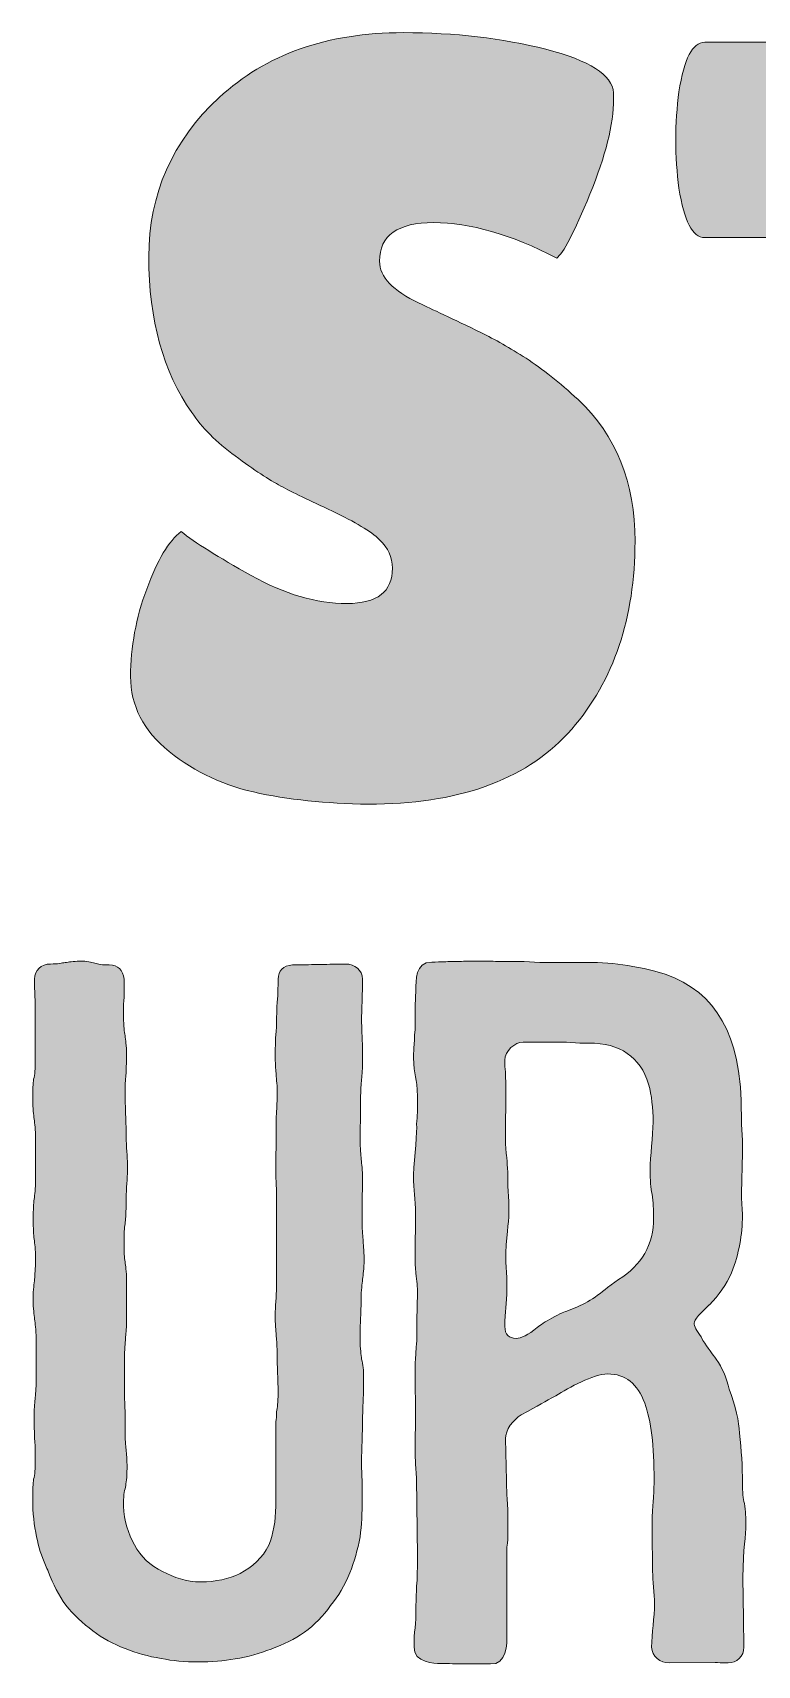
# Model space of a CAD drawing. Header units: inches. Extents: x 149 to 931, y -775 to -304.
# Drawn here: x 407.4 to 540, y -775.1 to -476.3 of the extents above; entities that cross this region are included whole.
import ezdxf

# ---------------------------------------------------------------- set-up
doc = ezdxf.new("R2010")
doc.units = ezdxf.units.IN
doc.header["$MEASUREMENT"] = 0
doc.layers.add('Layer 1', color=7, linetype='Continuous')

# ---------------------------------------------------------------- blocks, each defined once
blk = doc.blocks.new('block 3')
at = {"layer": 'Layer 1', "true_color": 0xce0100}
h = blk.add_hatch(color=12, dxfattribs=at)
h.dxf.hatch_style = 2
edge = h.paths.add_edge_path()
edge.add_spline(control_points=[(434.52, -567.6), (437, -569.57), (441.29, -572.25), (447.38, -575.66), (453.47, -579.06), (459.3, -580.77), (464.86, -580.77), (470.43, -580.77), (473.21, -578.6), (473.21, -574.28), (473.21, -572.32), (472.43, -570.59), (470.86, -569.08), (469.28, -567.57), (466.4, -565.84), (462.21, -563.87), (458.02, -561.91), (454.88, -560.37), (452.78, -559.26), (450.69, -558.14), (447.9, -556.31), (444.44, -553.76), (440.96, -551.2), (438.31, -548.55), (436.48, -545.8), (431.24, -538.34), (428.62, -528.84), (428.62, -517.32), (428.62, -505.8), (432.91, -496.07), (441.49, -488.15), (450.06, -480.23), (461.3, -476.26), (475.18, -476.26), (484.61, -476.26), (493.31, -477.28), (501.3, -479.31), (509.29, -481.34), (513.41, -483.99), (513.68, -487.26), (513.68, -487.66), (513.68, -488.05), (513.68, -488.44), (513.68, -493.03), (512.23, -498.82), (509.36, -505.83), (506.47, -512.83), (504.45, -516.73), (503.27, -517.52), (494.88, -513.19), (487.39, -511.03), (480.78, -511.03), (474.16, -511.03), (470.86, -513.39), (470.86, -518.1), (470.86, -520.99), (473.28, -523.54), (478.12, -525.77), (479.17, -526.29), (480.68, -527.01), (482.64, -527.93), (484.61, -528.84), (486.86, -529.92), (489.42, -531.17), (491.97, -532.41), (494.72, -533.98), (497.67, -535.88), (500.61, -537.78), (503.79, -540.3), (507.2, -543.44), (514.14, -549.99), (517.61, -558.64), (517.61, -569.37), (517.61, -583.39), (513.74, -594.84), (506.02, -603.75), (498.29, -612.65), (486.37, -617.23), (470.27, -617.5), (462.41, -617.5), (455.3, -616.84), (448.95, -615.53), (442.6, -614.22), (437.07, -611.67), (432.36, -607.87), (427.64, -604.07), (425.28, -599.49), (425.28, -594.12), (425.28, -588.75), (426.27, -583.42), (428.23, -578.11), (430.19, -572.81), (432.29, -569.31), (434.52, -567.6)], knot_values=[0, 0, 0, 0, 1, 1, 1, 2, 2, 2, 3, 3, 3, 4, 4, 4, 5, 5, 5, 6, 6, 6, 7, 7, 7, 8, 8, 8, 9, 9, 9, 10, 10, 10, 11, 11, 11, 12, 12, 12, 13, 13, 13, 14, 14, 14, 15, 15, 15, 16, 16, 16, 17, 17, 17, 18, 18, 18, 19, 19, 19, 20, 20, 20, 21, 21, 21, 22, 22, 22, 23, 23, 23, 24, 24, 24, 25, 25, 25, 26, 26, 26, 27, 27, 27, 28, 28, 28, 29, 29, 29, 30, 30, 30, 31, 31, 31, 31], degree=3, periodic=1)
h = blk.add_hatch(color=12, dxfattribs=at)
h.dxf.hatch_style = 2
edge = h.paths.add_edge_path()
edge.add_spline(control_points=[(592.84, -612.39), (592.84, -615.01), (586.36, -616.32), (573.39, -616.32), (560.43, -616.32), (553.95, -615.01), (553.95, -612.39), (553.95, -612.39), (553.95, -513.78), (553.95, -513.78), (553.95, -513.78), (530.37, -513.78), (530.37, -513.78), (528.14, -513.78), (526.57, -510.77), (525.66, -504.75), (525.27, -501.87), (525.07, -498.92), (525.07, -495.91), (525.07, -492.89), (525.27, -489.95), (525.66, -487.07), (526.57, -481.05), (528.14, -478.03), (530.37, -478.03), (530.37, -478.03), (615.82, -478.03), (615.82, -478.03), (618.05, -478.03), (619.62, -481.05), (620.53, -487.07), (620.93, -489.95), (621.12, -492.89), (621.12, -495.91), (621.12, -498.92), (620.93, -501.87), (620.53, -504.75), (619.62, -510.77), (618.05, -513.78), (615.82, -513.78), (615.82, -513.78), (592.84, -513.78), (592.84, -513.78), (592.84, -513.78), (592.84, -612.39), (592.84, -612.39)], knot_values=[0, 0, 0, 0, 1, 1, 1, 2, 2, 2, 3, 3, 3, 4, 4, 4, 5, 5, 5, 6, 6, 6, 7, 7, 7, 8, 8, 8, 9, 9, 9, 10, 10, 10, 11, 11, 11, 12, 12, 12, 13, 13, 13, 14, 14, 14, 15, 15, 15, 15], degree=3, periodic=1)
at = {"layer": 'Layer 1', "lineweight": 0}
for points, knots in [([(434.52, -567.6), (437, -569.57), (441.29, -572.25), (447.38, -575.66), (453.47, -579.06), (459.3, -580.77), (464.86, -580.77), (470.43, -580.77), (473.21, -578.6), (473.21, -574.28), (473.21, -572.32), (472.43, -570.59), (470.86, -569.08), (469.28, -567.57), (466.4, -565.84), (462.21, -563.87), (458.02, -561.91), (454.88, -560.37), (452.78, -559.26), (450.69, -558.14), (447.9, -556.31), (444.44, -553.76), (440.96, -551.2), (438.31, -548.55), (436.48, -545.8), (431.24, -538.34), (428.62, -528.84), (428.62, -517.32), (428.62, -505.8), (432.91, -496.07), (441.49, -488.15), (450.06, -480.23), (461.3, -476.26), (475.18, -476.26), (484.61, -476.26), (493.31, -477.28), (501.3, -479.31), (509.29, -481.34), (513.41, -483.99), (513.68, -487.26), (513.68, -487.66), (513.68, -488.05), (513.68, -488.44), (513.68, -493.03), (512.23, -498.82), (509.36, -505.83), (506.47, -512.83), (504.45, -516.73), (503.27, -517.52), (494.88, -513.19), (487.39, -511.03), (480.78, -511.03), (474.16, -511.03), (470.86, -513.39), (470.86, -518.1), (470.86, -520.99), (473.28, -523.54), (478.12, -525.77), (479.17, -526.29), (480.68, -527.01), (482.64, -527.93), (484.61, -528.84), (486.86, -529.92), (489.42, -531.17), (491.97, -532.41), (494.72, -533.98), (497.67, -535.88), (500.61, -537.78), (503.79, -540.3), (507.2, -543.44), (514.14, -549.99), (517.61, -558.64), (517.61, -569.37), (517.61, -583.39), (513.74, -594.84), (506.02, -603.75), (498.29, -612.65), (486.37, -617.23), (470.27, -617.5), (462.41, -617.5), (455.3, -616.84), (448.95, -615.53), (442.6, -614.22), (437.07, -611.67), (432.36, -607.87), (427.64, -604.07), (425.28, -599.49), (425.28, -594.12), (425.28, -588.75), (426.27, -583.42), (428.23, -578.11), (430.19, -572.81), (432.29, -569.31), (434.52, -567.6)], [0, 0, 0, 0, 1, 1, 1, 2, 2, 2, 3, 3, 3, 4, 4, 4, 5, 5, 5, 6, 6, 6, 7, 7, 7, 8, 8, 8, 9, 9, 9, 10, 10, 10, 11, 11, 11, 12, 12, 12, 13, 13, 13, 14, 14, 14, 15, 15, 15, 16, 16, 16, 17, 17, 17, 18, 18, 18, 19, 19, 19, 20, 20, 20, 21, 21, 21, 22, 22, 22, 23, 23, 23, 24, 24, 24, 25, 25, 25, 26, 26, 26, 27, 27, 27, 28, 28, 28, 29, 29, 29, 30, 30, 30, 31, 31, 31, 31]), ([(592.84, -612.39), (592.84, -615.01), (586.36, -616.32), (573.39, -616.32), (560.43, -616.32), (553.95, -615.01), (553.95, -612.39), (553.95, -612.39), (553.95, -513.78), (553.95, -513.78), (553.95, -513.78), (530.37, -513.78), (530.37, -513.78), (528.14, -513.78), (526.57, -510.77), (525.66, -504.75), (525.27, -501.87), (525.07, -498.92), (525.07, -495.91), (525.07, -492.89), (525.27, -489.95), (525.66, -487.07), (526.57, -481.05), (528.14, -478.03), (530.37, -478.03), (530.37, -478.03), (615.82, -478.03), (615.82, -478.03), (618.05, -478.03), (619.62, -481.05), (620.53, -487.07), (620.93, -489.95), (621.12, -492.89), (621.12, -495.91), (621.12, -498.92), (620.93, -501.87), (620.53, -504.75), (619.62, -510.77), (618.05, -513.78), (615.82, -513.78), (615.82, -513.78), (592.84, -513.78), (592.84, -513.78), (592.84, -513.78), (592.84, -612.39), (592.84, -612.39)], [0, 0, 0, 0, 1, 1, 1, 2, 2, 2, 3, 3, 3, 4, 4, 4, 5, 5, 5, 6, 6, 6, 7, 7, 7, 8, 8, 8, 9, 9, 9, 10, 10, 10, 11, 11, 11, 12, 12, 12, 13, 13, 13, 14, 14, 14, 15, 15, 15, 15])]:
    blk.add_open_spline(points, degree=3, knots=knots, dxfattribs=at)
blk = doc.blocks.new('block 5')
at = {"layer": 'Layer 1', "true_color": 0xffffff}
h = blk.add_hatch(color=7, dxfattribs=at)
h.dxf.hatch_style = 2
edge = h.paths.add_edge_path()
edge.add_spline(control_points=[(467.75, -704.44), (467.66, -705.44), (467.48, -706.34), (467.48, -708.15), (467.48, -709.96), (467.39, -710.95), (467.39, -711.77), (467.3, -712.76), (467.3, -713.67), (467.3, -715.47), (467.3, -717.28), (467.48, -718.28), (467.57, -719.09), (467.84, -720.09), (467.94, -720.99), (467.94, -722.8), (467.94, -724.6), (467.94, -725.6), (467.84, -726.41), (467.84, -727.41), (467.75, -728.31), (467.75, -730.12), (467.75, -731.93), (467.66, -732.92), (467.66, -733.74), (467.66, -734.55), (467.57, -735.55), (467.57, -737.44), (467.57, -739.25), (467.57, -740.25), (467.66, -741.06), (467.66, -741.06), (467.66, -744.77), (467.66, -744.77), (467.66, -747.21), (467.57, -749.47), (467.3, -751.64), (466.85, -753.99), (466.22, -756.16), (465.4, -758.24), (464.5, -760.5), (463.32, -762.49), (461.88, -764.2), (460.52, -766.1), (458.98, -767.73), (457.09, -769.09), (455.28, -770.36), (453.29, -771.35), (451.03, -772.16), (448.95, -772.98), (446.78, -773.61), (444.43, -773.97), (442.35, -774.33), (440.09, -774.51), (437.65, -774.51), (435.21, -774.51), (432.95, -774.33), (430.87, -773.88), (428.51, -773.52), (426.35, -772.89), (424.27, -772.07), (422.1, -771.26), (420.11, -770.17), (418.39, -768.82), (416.49, -767.46), (414.86, -765.92), (413.42, -764.12), (412.15, -762.31), (411.06, -760.32), (410.25, -758.06), (410.07, -757.6), (409.89, -757.24), (409.71, -756.79), (408.99, -755.17), (408.44, -753.45), (408.08, -751.64), (407.63, -749.47), (407.36, -747.21), (407.36, -744.77), (407.36, -742.87), (407.45, -741.88), (407.54, -741.06), (407.81, -740.25), (407.81, -739.25), (407.81, -737.35), (407.81, -735.55), (407.81, -734.55), (407.72, -733.74), (407.72, -732.92), (407.63, -731.93), (407.63, -730.03), (407.63, -728.22), (407.72, -727.23), (407.81, -726.41), (407.9, -725.6), (407.99, -724.6), (407.99, -722.71), (407.99, -722.71), (407.99, -719.09), (407.99, -719.09), (407.99, -719.09), (407.99, -715.38), (407.99, -715.38), (407.99, -713.57), (407.81, -712.58), (407.72, -711.77), (407.63, -710.95), (407.45, -709.96), (407.45, -708.06), (407.45, -706.25), (407.63, -705.26), (407.72, -704.44), (407.72, -703.63), (407.9, -702.64), (407.9, -700.74), (407.9, -698.93), (407.72, -697.93), (407.63, -697.12), (407.54, -696.31), (407.45, -695.31), (407.45, -693.41), (407.45, -691.6), (407.54, -690.61), (407.63, -689.8), (407.72, -688.98), (407.9, -687.99), (407.9, -686.18), (407.9, -686.18), (407.9, -682.47), (407.9, -682.47), (407.9, -682.47), (407.9, -678.86), (407.9, -678.86), (407.9, -676.96), (407.72, -675.96), (407.63, -675.15), (407.54, -674.33), (407.36, -673.34), (407.36, -671.53), (407.36, -669.73), (407.45, -668.64), (407.54, -667.83), (407.81, -667.01), (407.81, -666.02), (407.81, -664.21), (407.81, -664.21), (407.81, -660.5), (407.81, -660.5), (407.81, -660.5), (407.81, -656.88), (407.81, -656.88), (407.81, -656.88), (407.81, -653.18), (407.81, -653.18), (407.72, -652.37), (407.72, -651.37), (407.72, -649.56), (407.72, -647.84), (408.9, -646.76), (410.61, -646.76), (411.97, -646.76), (412.69, -646.58), (413.33, -646.49), (413.96, -646.4), (414.77, -646.31), (415.95, -646.22), (417.39, -646.22), (418.03, -646.49), (418.75, -646.58), (419.38, -646.85), (420.02, -646.94), (421.37, -646.94), (423, -646.94), (423.9, -647.84), (424.08, -649.56), (424.08, -649.56), (424.08, -653), (424.08, -653), (423.99, -653.81), (423.99, -654.71), (423.99, -656.43), (423.99, -658.24), (424.17, -659.14), (424.27, -659.87), (424.36, -660.68), (424.54, -661.59), (424.54, -663.4), (424.54, -665.11), (424.45, -666.02), (424.45, -666.83), (424.36, -667.56), (424.27, -668.46), (424.27, -670.27), (424.27, -671.99), (424.36, -672.89), (424.36, -673.7), (424.36, -674.52), (424.45, -675.42), (424.45, -677.14), (424.45, -678.86), (424.54, -679.76), (424.54, -680.57), (424.63, -681.39), (424.72, -682.29), (424.72, -684.01), (424.72, -685.73), (424.63, -686.63), (424.54, -687.45), (424.54, -688.26), (424.45, -689.16), (424.45, -690.88), (424.45, -692.69), (424.36, -693.59), (424.27, -694.32), (424.17, -695.13), (424.08, -696.04), (424.08, -697.75), (424.08, -699.56), (424.17, -700.47), (424.27, -701.28), (424.36, -702), (424.54, -702.91), (424.54, -704.71), (424.54, -704.71), (424.54, -708.15), (424.54, -708.15), (424.54, -708.15), (424.54, -711.59), (424.54, -711.59), (424.54, -713.3), (424.45, -714.21), (424.36, -715.02), (424.36, -715.83), (424.17, -716.74), (424.17, -718.46), (424.17, -718.46), (424.17, -721.89), (424.17, -721.89), (424.17, -721.89), (424.17, -725.33), (424.17, -725.33), (424.17, -727.05), (424.27, -727.95), (424.27, -728.76), (424.27, -728.76), (424.27, -732.2), (424.27, -732.2), (424.27, -733.92), (424.36, -734.82), (424.45, -735.64), (424.54, -736.45), (424.63, -737.35), (424.63, -739.07), (424.63, -740.88), (424.45, -741.78), (424.36, -742.51), (424.08, -743.32), (423.99, -744.22), (423.99, -746.03), (423.99, -748.65), (424.9, -751.01), (425.98, -753.08), (427.16, -755.25), (428.88, -756.88), (431.14, -757.97), (433.22, -759.05), (435.39, -759.87), (438.19, -759.87), (440.81, -759.87), (443.25, -759.32), (445.33, -758.33), (447.59, -757.15), (449.4, -755.44), (450.58, -753.17), (451.39, -751.1), (451.84, -748.74), (451.84, -746.03), (451.84, -746.03), (451.84, -742.51), (451.84, -742.51), (451.84, -742.51), (451.84, -739.07), (451.84, -739.07), (451.84, -739.07), (451.84, -735.64), (451.84, -735.64), (451.84, -735.64), (451.84, -732.2), (451.84, -732.2), (451.84, -730.48), (452.02, -729.58), (452.02, -728.76), (452.11, -727.95), (452.29, -727.05), (452.29, -725.33), (452.29, -723.52), (452.2, -722.62), (452.2, -721.89), (452.2, -721.08), (452.11, -720.17), (452.11, -718.46), (452.11, -716.65), (452.02, -715.74), (451.93, -714.93), (451.93, -714.21), (451.75, -713.3), (451.75, -711.5), (451.75, -709.78), (451.84, -708.87), (451.93, -708.06), (451.93, -707.24), (452.02, -706.34), (452.02, -704.62), (452.02, -704.62), (452.02, -701.19), (452.02, -701.19), (452.02, -701.19), (452.02, -697.75), (452.02, -697.75), (452.02, -697.75), (452.02, -694.32), (452.02, -694.32), (452.02, -694.32), (452.02, -690.88), (452.02, -690.88), (452.02, -689.07), (452.02, -688.26), (451.93, -687.45), (451.93, -686.63), (451.84, -685.73), (451.84, -684.01), (451.84, -682.2), (451.84, -681.3), (451.93, -680.57), (451.93, -680.57), (451.93, -677.05), (451.93, -677.05), (451.93, -675.33), (451.93, -674.43), (452.02, -673.61), (452.02, -672.89), (452.11, -671.99), (452.11, -670.18), (452.11, -668.46), (451.93, -667.56), (451.93, -666.74), (451.84, -665.93), (451.75, -665.02), (451.75, -663.3), (451.75, -661.59), (451.84, -660.68), (451.84, -659.87), (451.93, -659.06), (452.02, -658.15), (452.02, -656.43), (452.02, -654.71), (452.11, -653.81), (452.2, -653), (452.2, -652.18), (452.29, -651.28), (452.29, -649.56), (452.29, -647.94), (453.2, -647.03), (454.91, -646.94), (457.45, -646.94), (458.62, -646.85), (459.8, -646.85), (460.97, -646.85), (462.24, -646.76), (464.68, -646.76), (466.22, -646.76), (467.75, -647.84), (467.75, -649.56), (467.75, -651.37), (467.66, -652.37), (467.66, -653.18), (467.66, -654.17), (467.57, -655.08), (467.57, -656.88), (467.57, -658.69), (467.66, -659.6), (467.66, -660.59), (467.75, -661.41), (467.75, -662.4), (467.75, -664.21), (467.75, -666.02), (467.66, -666.92), (467.57, -667.92), (467.48, -668.73), (467.39, -669.73), (467.39, -671.53), (467.39, -671.53), (467.39, -675.24), (467.39, -675.24), (467.3, -676.05), (467.3, -677.05), (467.3, -678.86), (467.3, -680.66), (467.48, -681.57), (467.48, -682.56), (467.57, -683.38), (467.75, -684.37), (467.75, -686.18), (467.75, -687.99), (467.66, -688.89), (467.66, -689.89), (467.66, -689.89), (467.66, -693.5), (467.66, -693.5), (467.66, -695.31), (467.75, -696.21), (467.84, -697.21), (467.84, -698.02), (468.02, -699.02), (468.02, -700.83), (468.02, -702.64), (467.84, -703.63), (467.75, -704.44)], knot_values=[0, 0, 0, 0, 1, 1, 1, 2, 2, 2, 3, 3, 3, 4, 4, 4, 5, 5, 5, 6, 6, 6, 7, 7, 7, 8, 8, 8, 9, 9, 9, 10, 10, 10, 11, 11, 11, 12, 12, 12, 13, 13, 13, 14, 14, 14, 15, 15, 15, 16, 16, 16, 17, 17, 17, 18, 18, 18, 19, 19, 19, 20, 20, 20, 21, 21, 21, 22, 22, 22, 23, 23, 23, 24, 24, 24, 25, 25, 25, 26, 26, 26, 27, 27, 27, 28, 28, 28, 29, 29, 29, 30, 30, 30, 31, 31, 31, 32, 32, 32, 33, 33, 33, 34, 34, 34, 35, 35, 35, 36, 36, 36, 37, 37, 37, 38, 38, 38, 39, 39, 39, 40, 40, 40, 41, 41, 41, 42, 42, 42, 43, 43, 43, 44, 44, 44, 45, 45, 45, 46, 46, 46, 47, 47, 47, 48, 48, 48, 49, 49, 49, 50, 50, 50, 51, 51, 51, 52, 52, 52, 53, 53, 53, 54, 54, 54, 55, 55, 55, 56, 56, 56, 57, 57, 57, 58, 58, 58, 59, 59, 59, 60, 60, 60, 61, 61, 61, 62, 62, 62, 63, 63, 63, 64, 64, 64, 65, 65, 65, 66, 66, 66, 67, 67, 67, 68, 68, 68, 69, 69, 69, 70, 70, 70, 71, 71, 71, 72, 72, 72, 73, 73, 73, 74, 74, 74, 75, 75, 75, 76, 76, 76, 77, 77, 77, 78, 78, 78, 79, 79, 79, 80, 80, 80, 81, 81, 81, 82, 82, 82, 83, 83, 83, 84, 84, 84, 85, 85, 85, 86, 86, 86, 87, 87, 87, 88, 88, 88, 89, 89, 89, 90, 90, 90, 91, 91, 91, 92, 92, 92, 93, 93, 93, 94, 94, 94, 95, 95, 95, 96, 96, 96, 97, 97, 97, 98, 98, 98, 99, 99, 99, 100, 100, 100, 101, 101, 101, 102, 102, 102, 103, 103, 103, 104, 104, 104, 105, 105, 105, 106, 106, 106, 107, 107, 107, 108, 108, 108, 109, 109, 109, 110, 110, 110, 111, 111, 111, 112, 112, 112, 113, 113, 113, 114, 114, 114, 115, 115, 115, 116, 116, 116, 117, 117, 117, 118, 118, 118, 119, 119, 119, 120, 120, 120, 121, 121, 121, 122, 122, 122, 123, 123, 123, 124, 124, 124, 125, 125, 125, 126, 126, 126, 127, 127, 127, 128, 128, 128, 129, 129, 129, 130, 130, 130, 131, 131, 131, 132, 132, 132, 133, 133, 133, 134, 134, 134, 135, 135, 135, 136, 136, 136, 137, 137, 137, 138, 138, 138, 139, 139, 139, 139], degree=3, periodic=1)
h = blk.add_hatch(color=7, dxfattribs=at)
h.dxf.hatch_style = 2
edge = h.paths.add_edge_path()
edge.add_spline(control_points=[(484.21, -774.87), (483.4, -774.79), (482.76, -774.79), (481.95, -774.79), (481.04, -774.87), (477.07, -774.69), (477.16, -771.8), (477.16, -768.91), (477.52, -767.64), (477.52, -764.66), (477.52, -764.66), (477.61, -761.04), (477.61, -761.04), (477.7, -760.05), (477.79, -758.15), (477.79, -755.25), (477.79, -755.25), (477.61, -740.88), (477.61, -740.88), (477.43, -738.26), (477.34, -736.63), (477.34, -735.82), (477.34, -733.83), (477.34, -732.65), (477.43, -732.2), (477.43, -732.2), (477.43, -728.58), (477.43, -728.58), (477.43, -726.59), (477.43, -725.42), (477.34, -724.97), (477.34, -721.71), (477.34, -719.81), (477.43, -719.27), (477.52, -718), (477.52, -717.1), (477.61, -716.47), (477.7, -715.83), (477.7, -714.39), (477.7, -712.04), (477.7, -712.04), (477.79, -706.97), (477.79, -706.97), (477.79, -705.98), (477.7, -704.8), (477.52, -703.36), (477.43, -702.54), (477.34, -701.37), (477.34, -699.83), (477.34, -697.84), (477.34, -696.67), (477.43, -696.21), (477.43, -696.21), (477.43, -692.6), (477.43, -692.6), (477.43, -689.43), (477.07, -688.53), (477.07, -685.37), (477.25, -681.93), (477.79, -677.32), (477.61, -676.05), (477.79, -674.43), (477.79, -673.7), (477.79, -670.99), (477.79, -667.37), (477.07, -667.37), (477.07, -663.85), (477.07, -663.21), (477.16, -661.5), (477.34, -658.78), (477.34, -658.78), (477.34, -654.44), (477.34, -654.44), (477.34, -654.44), (477.52, -651.55), (477.52, -651.55), (477.52, -649.83), (477.34, -646.4), (480.41, -646.4), (482.22, -646.4), (483.21, -646.31), (484.03, -646.31), (484.03, -646.31), (485.57, -646.31), (485.57, -646.31), (486.11, -646.22), (488.1, -646.22), (491.44, -646.22), (491.89, -646.31), (493.79, -646.31), (497.32, -646.31), (497.32, -646.31), (500.21, -646.49), (500.21, -646.49), (500.21, -646.49), (506.09, -646.49), (506.09, -646.49), (506.09, -646.49), (509.8, -646.49), (509.8, -646.49), (512.33, -646.49), (514.77, -646.76), (517.21, -647.21), (528.69, -648.93), (534.75, -654.81), (536.56, -666.38), (536.92, -668.64), (537.1, -671.8), (537.1, -676.05), (537.1, -676.05), (537.28, -679.04), (537.28, -679.04), (537.28, -679.04), (537.28, -681.3), (537.28, -681.3), (537.28, -681.3), (537.1, -688.8), (537.1, -688.8), (537.1, -690.25), (537.28, -691.6), (537.28, -692.78), (537.28, -696.31), (536.65, -699.74), (535.29, -703.27), (534.3, -705.44), (532.94, -707.43), (531.22, -709.14), (531.13, -709.14), (531.13, -709.14), (531.13, -709.23), (531.13, -709.23), (529.24, -711.13), (529.24, -711.13), (528.69, -711.77), (528.42, -712.22), (528.42, -712.49), (528.42, -713.03), (528.87, -713.85), (529.69, -715.02), (529.69, -715.02), (530.05, -715.65), (530.05, -715.65), (530.95, -717.01), (531.77, -718.19), (532.49, -719.09), (533.57, -720.63), (534.39, -722.53), (534.84, -724.6), (536.02, -727.77), (536.65, -730.48), (536.74, -732.65), (537.1, -735.72), (537.28, -738.8), (537.28, -741.78), (537.28, -743.41), (537.37, -744.68), (537.64, -745.49), (537.82, -746.94), (537.92, -748.2), (537.92, -749.29), (537.92, -751.46), (537.37, -753.63), (537.37, -759.05), (537.37, -759.05), (537.46, -766.56), (537.46, -766.56), (537.46, -766.56), (537.55, -771.8), (537.55, -771.8), (537.55, -773.52), (536.2, -774.69), (534.66, -774.69), (533.49, -774.69), (532.76, -774.69), (532.31, -774.6), (532.31, -774.6), (523.9, -774.69), (523.9, -774.69), (522.18, -774.69), (520.74, -773.52), (520.65, -771.8), (520.65, -769.36), (521.19, -766.29), (521.19, -763.84), (521.19, -762.13), (520.83, -759.5), (520.83, -757.97), (520.83, -755.71), (520.83, -754.26), (520.74, -753.72), (520.74, -753.72), (520.74, -749.56), (520.74, -749.56), (520.74, -747.75), (520.83, -746.39), (520.92, -745.4), (521.01, -744.41), (521.1, -743.05), (521.1, -741.24), (521.1, -735), (520.56, -730.3), (519.38, -727.14), (518.12, -723.61), (515.85, -721.8), (512.6, -721.8), (509.98, -721.8), (505.55, -724.33), (503.11, -725.78), (501.03, -726.86), (500.12, -727.5), (496.78, -729.31), (495.33, -730.12), (493.88, -732.11), (493.88, -733.65), (493.88, -733.65), (494.07, -741.33), (494.07, -741.33), (494.07, -741.96), (494.15, -743.77), (494.34, -746.67), (494.34, -746.67), (494.34, -748.93), (494.34, -748.93), (494.34, -751.01), (494.34, -752.36), (494.25, -752.81), (494.15, -753.27), (494.15, -753.72), (494.15, -754.35), (494.15, -754.35), (494.15, -769.54), (494.15, -769.54), (494.25, -771.17), (494.07, -775.15), (491.17, -774.87), (491.17, -774.87), (484.21, -774.87), (484.21, -774.87)], knot_values=[0, 0, 0, 0, 1, 1, 1, 2, 2, 2, 3, 3, 3, 4, 4, 4, 5, 5, 5, 6, 6, 6, 7, 7, 7, 8, 8, 8, 9, 9, 9, 10, 10, 10, 11, 11, 11, 12, 12, 12, 13, 13, 13, 14, 14, 14, 15, 15, 15, 16, 16, 16, 17, 17, 17, 18, 18, 18, 19, 19, 19, 20, 20, 20, 21, 21, 21, 22, 22, 22, 23, 23, 23, 24, 24, 24, 25, 25, 25, 26, 26, 26, 27, 27, 27, 28, 28, 28, 29, 29, 29, 30, 30, 30, 31, 31, 31, 32, 32, 32, 33, 33, 33, 34, 34, 34, 35, 35, 35, 36, 36, 36, 37, 37, 37, 38, 38, 38, 39, 39, 39, 40, 40, 40, 41, 41, 41, 42, 42, 42, 43, 43, 43, 44, 44, 44, 45, 45, 45, 46, 46, 46, 47, 47, 47, 48, 48, 48, 49, 49, 49, 50, 50, 50, 51, 51, 51, 52, 52, 52, 53, 53, 53, 54, 54, 54, 55, 55, 55, 56, 56, 56, 57, 57, 57, 58, 58, 58, 59, 59, 59, 60, 60, 60, 61, 61, 61, 62, 62, 62, 63, 63, 63, 64, 64, 64, 65, 65, 65, 66, 66, 66, 67, 67, 67, 68, 68, 68, 69, 69, 69, 70, 70, 70, 71, 71, 71, 72, 72, 72, 73, 73, 73, 74, 74, 74, 75, 75, 75, 76, 76, 76, 77, 77, 77, 78, 78, 78, 79, 79, 79, 79], degree=3, periodic=1)
edge = h.paths.add_edge_path()
edge.add_spline(control_points=[(499.67, -713.3), (500.3, -712.85), (501.21, -712.22), (502.38, -711.59), (503.92, -710.77), (504.91, -710.32), (505.28, -710.23), (507.72, -709.41), (510.16, -708.06), (512.6, -705.98), (512.6, -705.98), (514.59, -704.53), (514.59, -704.53), (518.84, -701.91), (521.01, -698.11), (521.01, -693.23), (521.01, -691.78), (520.92, -690.34), (520.74, -688.89), (520.47, -687.81), (520.37, -686.36), (520.37, -684.46), (520.37, -681.93), (520.92, -678.31), (520.92, -675.69), (520.92, -673.16), (520.65, -670.81), (520.1, -668.73), (518.57, -663.76), (514.86, -661.23), (509.16, -661.23), (509.16, -661.23), (507.54, -661.23), (507.54, -661.23), (507.54, -661.23), (505.09, -661.04), (505.09, -661.04), (505.09, -661.04), (497.14, -661.04), (497.14, -661.04), (495.6, -661.04), (493.79, -662.67), (493.79, -664.39), (493.79, -665.2), (493.79, -665.93), (493.88, -666.47), (493.97, -668), (493.97, -669.63), (493.97, -671.35), (493.97, -673.25), (493.97, -674.33), (493.88, -674.79), (493.88, -674.79), (493.88, -678.31), (493.88, -678.31), (493.88, -679.85), (493.97, -681.03), (494.07, -681.75), (494.25, -683.02), (494.34, -684.92), (494.34, -687.45), (494.34, -687.45), (494.52, -690.25), (494.52, -690.25), (494.52, -690.25), (494.52, -692.24), (494.52, -692.24), (494.52, -694.41), (493.97, -696.4), (493.97, -701.37), (493.97, -701.37), (494.15, -704.17), (494.15, -704.17), (494.15, -704.17), (494.15, -706.16), (494.15, -706.16), (494.15, -709.14), (493.79, -710.23), (493.79, -713.12), (493.79, -714.57), (494.52, -715.29), (495.87, -715.29), (496.78, -715.29), (498.04, -714.66), (499.67, -713.3)], knot_values=[0, 0, 0, 0, 1, 1, 1, 2, 2, 2, 3, 3, 3, 4, 4, 4, 5, 5, 5, 6, 6, 6, 7, 7, 7, 8, 8, 8, 9, 9, 9, 10, 10, 10, 11, 11, 11, 12, 12, 12, 13, 13, 13, 14, 14, 14, 15, 15, 15, 16, 16, 16, 17, 17, 17, 18, 18, 18, 19, 19, 19, 20, 20, 20, 21, 21, 21, 22, 22, 22, 23, 23, 23, 24, 24, 24, 25, 25, 25, 26, 26, 26, 27, 27, 27, 28, 28, 28, 28], degree=3, periodic=1)
at = {"layer": 'Layer 1', "lineweight": 0}
for points, knots in [([(467.75, -704.44), (467.66, -705.44), (467.48, -706.34), (467.48, -708.15), (467.48, -709.96), (467.39, -710.95), (467.39, -711.77), (467.3, -712.76), (467.3, -713.67), (467.3, -715.47), (467.3, -717.28), (467.48, -718.28), (467.57, -719.09), (467.84, -720.09), (467.94, -720.99), (467.94, -722.8), (467.94, -724.6), (467.94, -725.6), (467.84, -726.41), (467.84, -727.41), (467.75, -728.31), (467.75, -730.12), (467.75, -731.93), (467.66, -732.92), (467.66, -733.74), (467.66, -734.55), (467.57, -735.55), (467.57, -737.44), (467.57, -739.25), (467.57, -740.25), (467.66, -741.06), (467.66, -741.06), (467.66, -744.77), (467.66, -744.77), (467.66, -747.21), (467.57, -749.47), (467.3, -751.64), (466.85, -753.99), (466.22, -756.16), (465.4, -758.24), (464.5, -760.5), (463.32, -762.49), (461.88, -764.2), (460.52, -766.1), (458.98, -767.73), (457.09, -769.09), (455.28, -770.36), (453.29, -771.35), (451.03, -772.16), (448.95, -772.98), (446.78, -773.61), (444.43, -773.97), (442.35, -774.33), (440.09, -774.51), (437.65, -774.51), (435.21, -774.51), (432.95, -774.33), (430.87, -773.88), (428.51, -773.52), (426.35, -772.89), (424.27, -772.07), (422.1, -771.26), (420.11, -770.17), (418.39, -768.82), (416.49, -767.46), (414.86, -765.92), (413.42, -764.12), (412.15, -762.31), (411.06, -760.32), (410.25, -758.06), (410.07, -757.6), (409.89, -757.24), (409.71, -756.79), (408.99, -755.17), (408.44, -753.45), (408.08, -751.64), (407.63, -749.47), (407.36, -747.21), (407.36, -744.77), (407.36, -742.87), (407.45, -741.88), (407.54, -741.06), (407.81, -740.25), (407.81, -739.25), (407.81, -737.35), (407.81, -735.55), (407.81, -734.55), (407.72, -733.74), (407.72, -732.92), (407.63, -731.93), (407.63, -730.03), (407.63, -728.22), (407.72, -727.23), (407.81, -726.41), (407.9, -725.6), (407.99, -724.6), (407.99, -722.71), (407.99, -722.71), (407.99, -719.09), (407.99, -719.09), (407.99, -719.09), (407.99, -715.38), (407.99, -715.38), (407.99, -713.57), (407.81, -712.58), (407.72, -711.77), (407.63, -710.95), (407.45, -709.96), (407.45, -708.06), (407.45, -706.25), (407.63, -705.26), (407.72, -704.44), (407.72, -703.63), (407.9, -702.64), (407.9, -700.74), (407.9, -698.93), (407.72, -697.93), (407.63, -697.12), (407.54, -696.31), (407.45, -695.31), (407.45, -693.41), (407.45, -691.6), (407.54, -690.61), (407.63, -689.8), (407.72, -688.98), (407.9, -687.99), (407.9, -686.18), (407.9, -686.18), (407.9, -682.47), (407.9, -682.47), (407.9, -682.47), (407.9, -678.86), (407.9, -678.86), (407.9, -676.96), (407.72, -675.96), (407.63, -675.15), (407.54, -674.33), (407.36, -673.34), (407.36, -671.53), (407.36, -669.73), (407.45, -668.64), (407.54, -667.83), (407.81, -667.01), (407.81, -666.02), (407.81, -664.21), (407.81, -664.21), (407.81, -660.5), (407.81, -660.5), (407.81, -660.5), (407.81, -656.88), (407.81, -656.88), (407.81, -656.88), (407.81, -653.18), (407.81, -653.18), (407.72, -652.37), (407.72, -651.37), (407.72, -649.56), (407.72, -647.84), (408.9, -646.76), (410.61, -646.76), (411.97, -646.76), (412.69, -646.58), (413.33, -646.49), (413.96, -646.4), (414.77, -646.31), (415.95, -646.22), (417.39, -646.22), (418.03, -646.49), (418.75, -646.58), (419.38, -646.85), (420.02, -646.94), (421.37, -646.94), (423, -646.94), (423.9, -647.84), (424.08, -649.56), (424.08, -649.56), (424.08, -653), (424.08, -653), (423.99, -653.81), (423.99, -654.71), (423.99, -656.43), (423.99, -658.24), (424.17, -659.14), (424.27, -659.87), (424.36, -660.68), (424.54, -661.59), (424.54, -663.4), (424.54, -665.11), (424.45, -666.02), (424.45, -666.83), (424.36, -667.56), (424.27, -668.46), (424.27, -670.27), (424.27, -671.99), (424.36, -672.89), (424.36, -673.7), (424.36, -674.52), (424.45, -675.42), (424.45, -677.14), (424.45, -678.86), (424.54, -679.76), (424.54, -680.57), (424.63, -681.39), (424.72, -682.29), (424.72, -684.01), (424.72, -685.73), (424.63, -686.63), (424.54, -687.45), (424.54, -688.26), (424.45, -689.16), (424.45, -690.88), (424.45, -692.69), (424.36, -693.59), (424.27, -694.32), (424.17, -695.13), (424.08, -696.04), (424.08, -697.75), (424.08, -699.56), (424.17, -700.47), (424.27, -701.28), (424.36, -702), (424.54, -702.91), (424.54, -704.71), (424.54, -704.71), (424.54, -708.15), (424.54, -708.15), (424.54, -708.15), (424.54, -711.59), (424.54, -711.59), (424.54, -713.3), (424.45, -714.21), (424.36, -715.02), (424.36, -715.83), (424.17, -716.74), (424.17, -718.46), (424.17, -718.46), (424.17, -721.89), (424.17, -721.89), (424.17, -721.89), (424.17, -725.33), (424.17, -725.33), (424.17, -727.05), (424.27, -727.95), (424.27, -728.76), (424.27, -728.76), (424.27, -732.2), (424.27, -732.2), (424.27, -733.92), (424.36, -734.82), (424.45, -735.64), (424.54, -736.45), (424.63, -737.35), (424.63, -739.07), (424.63, -740.88), (424.45, -741.78), (424.36, -742.51), (424.08, -743.32), (423.99, -744.22), (423.99, -746.03), (423.99, -748.65), (424.9, -751.01), (425.98, -753.08), (427.16, -755.25), (428.88, -756.88), (431.14, -757.97), (433.22, -759.05), (435.39, -759.87), (438.19, -759.87), (440.81, -759.87), (443.25, -759.32), (445.33, -758.33), (447.59, -757.15), (449.4, -755.44), (450.58, -753.17), (451.39, -751.1), (451.84, -748.74), (451.84, -746.03), (451.84, -746.03), (451.84, -742.51), (451.84, -742.51), (451.84, -742.51), (451.84, -739.07), (451.84, -739.07), (451.84, -739.07), (451.84, -735.64), (451.84, -735.64), (451.84, -735.64), (451.84, -732.2), (451.84, -732.2), (451.84, -730.48), (452.02, -729.58), (452.02, -728.76), (452.11, -727.95), (452.29, -727.05), (452.29, -725.33), (452.29, -723.52), (452.2, -722.62), (452.2, -721.89), (452.2, -721.08), (452.11, -720.17), (452.11, -718.46), (452.11, -716.65), (452.02, -715.74), (451.93, -714.93), (451.93, -714.21), (451.75, -713.3), (451.75, -711.5), (451.75, -709.78), (451.84, -708.87), (451.93, -708.06), (451.93, -707.24), (452.02, -706.34), (452.02, -704.62), (452.02, -704.62), (452.02, -701.19), (452.02, -701.19), (452.02, -701.19), (452.02, -697.75), (452.02, -697.75), (452.02, -697.75), (452.02, -694.32), (452.02, -694.32), (452.02, -694.32), (452.02, -690.88), (452.02, -690.88), (452.02, -689.07), (452.02, -688.26), (451.93, -687.45), (451.93, -686.63), (451.84, -685.73), (451.84, -684.01), (451.84, -682.2), (451.84, -681.3), (451.93, -680.57), (451.93, -680.57), (451.93, -677.05), (451.93, -677.05), (451.93, -675.33), (451.93, -674.43), (452.02, -673.61), (452.02, -672.89), (452.11, -671.99), (452.11, -670.18), (452.11, -668.46), (451.93, -667.56), (451.93, -666.74), (451.84, -665.93), (451.75, -665.02), (451.75, -663.3), (451.75, -661.59), (451.84, -660.68), (451.84, -659.87), (451.93, -659.06), (452.02, -658.15), (452.02, -656.43), (452.02, -654.71), (452.11, -653.81), (452.2, -653), (452.2, -652.18), (452.29, -651.28), (452.29, -649.56), (452.29, -647.94), (453.2, -647.03), (454.91, -646.94), (457.45, -646.94), (458.62, -646.85), (459.8, -646.85), (460.97, -646.85), (462.24, -646.76), (464.68, -646.76), (466.22, -646.76), (467.75, -647.84), (467.75, -649.56), (467.75, -651.37), (467.66, -652.37), (467.66, -653.18), (467.66, -654.17), (467.57, -655.08), (467.57, -656.88), (467.57, -658.69), (467.66, -659.6), (467.66, -660.59), (467.75, -661.41), (467.75, -662.4), (467.75, -664.21), (467.75, -666.02), (467.66, -666.92), (467.57, -667.92), (467.48, -668.73), (467.39, -669.73), (467.39, -671.53), (467.39, -671.53), (467.39, -675.24), (467.39, -675.24), (467.3, -676.05), (467.3, -677.05), (467.3, -678.86), (467.3, -680.66), (467.48, -681.57), (467.48, -682.56), (467.57, -683.38), (467.75, -684.37), (467.75, -686.18), (467.75, -687.99), (467.66, -688.89), (467.66, -689.89), (467.66, -689.89), (467.66, -693.5), (467.66, -693.5), (467.66, -695.31), (467.75, -696.21), (467.84, -697.21), (467.84, -698.02), (468.02, -699.02), (468.02, -700.83), (468.02, -702.64), (467.84, -703.63), (467.75, -704.44)], [0, 0, 0, 0, 1, 1, 1, 2, 2, 2, 3, 3, 3, 4, 4, 4, 5, 5, 5, 6, 6, 6, 7, 7, 7, 8, 8, 8, 9, 9, 9, 10, 10, 10, 11, 11, 11, 12, 12, 12, 13, 13, 13, 14, 14, 14, 15, 15, 15, 16, 16, 16, 17, 17, 17, 18, 18, 18, 19, 19, 19, 20, 20, 20, 21, 21, 21, 22, 22, 22, 23, 23, 23, 24, 24, 24, 25, 25, 25, 26, 26, 26, 27, 27, 27, 28, 28, 28, 29, 29, 29, 30, 30, 30, 31, 31, 31, 32, 32, 32, 33, 33, 33, 34, 34, 34, 35, 35, 35, 36, 36, 36, 37, 37, 37, 38, 38, 38, 39, 39, 39, 40, 40, 40, 41, 41, 41, 42, 42, 42, 43, 43, 43, 44, 44, 44, 45, 45, 45, 46, 46, 46, 47, 47, 47, 48, 48, 48, 49, 49, 49, 50, 50, 50, 51, 51, 51, 52, 52, 52, 53, 53, 53, 54, 54, 54, 55, 55, 55, 56, 56, 56, 57, 57, 57, 58, 58, 58, 59, 59, 59, 60, 60, 60, 61, 61, 61, 62, 62, 62, 63, 63, 63, 64, 64, 64, 65, 65, 65, 66, 66, 66, 67, 67, 67, 68, 68, 68, 69, 69, 69, 70, 70, 70, 71, 71, 71, 72, 72, 72, 73, 73, 73, 74, 74, 74, 75, 75, 75, 76, 76, 76, 77, 77, 77, 78, 78, 78, 79, 79, 79, 80, 80, 80, 81, 81, 81, 82, 82, 82, 83, 83, 83, 84, 84, 84, 85, 85, 85, 86, 86, 86, 87, 87, 87, 88, 88, 88, 89, 89, 89, 90, 90, 90, 91, 91, 91, 92, 92, 92, 93, 93, 93, 94, 94, 94, 95, 95, 95, 96, 96, 96, 97, 97, 97, 98, 98, 98, 99, 99, 99, 100, 100, 100, 101, 101, 101, 102, 102, 102, 103, 103, 103, 104, 104, 104, 105, 105, 105, 106, 106, 106, 107, 107, 107, 108, 108, 108, 109, 109, 109, 110, 110, 110, 111, 111, 111, 112, 112, 112, 113, 113, 113, 114, 114, 114, 115, 115, 115, 116, 116, 116, 117, 117, 117, 118, 118, 118, 119, 119, 119, 120, 120, 120, 121, 121, 121, 122, 122, 122, 123, 123, 123, 124, 124, 124, 125, 125, 125, 126, 126, 126, 127, 127, 127, 128, 128, 128, 129, 129, 129, 130, 130, 130, 131, 131, 131, 132, 132, 132, 133, 133, 133, 134, 134, 134, 135, 135, 135, 136, 136, 136, 137, 137, 137, 138, 138, 138, 139, 139, 139, 139]), ([(484.21, -774.87), (483.4, -774.79), (482.76, -774.79), (481.95, -774.79), (481.04, -774.87), (477.07, -774.69), (477.16, -771.8), (477.16, -768.91), (477.52, -767.64), (477.52, -764.66), (477.52, -764.66), (477.61, -761.04), (477.61, -761.04), (477.7, -760.05), (477.79, -758.15), (477.79, -755.25), (477.79, -755.25), (477.61, -740.88), (477.61, -740.88), (477.43, -738.26), (477.34, -736.63), (477.34, -735.82), (477.34, -733.83), (477.34, -732.65), (477.43, -732.2), (477.43, -732.2), (477.43, -728.58), (477.43, -728.58), (477.43, -726.59), (477.43, -725.42), (477.34, -724.97), (477.34, -721.71), (477.34, -719.81), (477.43, -719.27), (477.52, -718), (477.52, -717.1), (477.61, -716.47), (477.7, -715.83), (477.7, -714.39), (477.7, -712.04), (477.7, -712.04), (477.79, -706.97), (477.79, -706.97), (477.79, -705.98), (477.7, -704.8), (477.52, -703.36), (477.43, -702.54), (477.34, -701.37), (477.34, -699.83), (477.34, -697.84), (477.34, -696.67), (477.43, -696.21), (477.43, -696.21), (477.43, -692.6), (477.43, -692.6), (477.43, -689.43), (477.07, -688.53), (477.07, -685.37), (477.25, -681.93), (477.79, -677.32), (477.61, -676.05), (477.79, -674.43), (477.79, -673.7), (477.79, -670.99), (477.79, -667.37), (477.07, -667.37), (477.07, -663.85), (477.07, -663.21), (477.16, -661.5), (477.34, -658.78), (477.34, -658.78), (477.34, -654.44), (477.34, -654.44), (477.34, -654.44), (477.52, -651.55), (477.52, -651.55), (477.52, -649.83), (477.34, -646.4), (480.41, -646.4), (482.22, -646.4), (483.21, -646.31), (484.03, -646.31), (484.03, -646.31), (485.57, -646.31), (485.57, -646.31), (486.11, -646.22), (488.1, -646.22), (491.44, -646.22), (491.89, -646.31), (493.79, -646.31), (497.32, -646.31), (497.32, -646.31), (500.21, -646.49), (500.21, -646.49), (500.21, -646.49), (506.09, -646.49), (506.09, -646.49), (506.09, -646.49), (509.8, -646.49), (509.8, -646.49), (512.33, -646.49), (514.77, -646.76), (517.21, -647.21), (528.69, -648.93), (534.75, -654.81), (536.56, -666.38), (536.92, -668.64), (537.1, -671.8), (537.1, -676.05), (537.1, -676.05), (537.28, -679.04), (537.28, -679.04), (537.28, -679.04), (537.28, -681.3), (537.28, -681.3), (537.28, -681.3), (537.1, -688.8), (537.1, -688.8), (537.1, -690.25), (537.28, -691.6), (537.28, -692.78), (537.28, -696.31), (536.65, -699.74), (535.29, -703.27), (534.3, -705.44), (532.94, -707.43), (531.22, -709.14), (531.13, -709.14), (531.13, -709.14), (531.13, -709.23), (531.13, -709.23), (529.24, -711.13), (529.24, -711.13), (528.69, -711.77), (528.42, -712.22), (528.42, -712.49), (528.42, -713.03), (528.87, -713.85), (529.69, -715.02), (529.69, -715.02), (530.05, -715.65), (530.05, -715.65), (530.95, -717.01), (531.77, -718.19), (532.49, -719.09), (533.57, -720.63), (534.39, -722.53), (534.84, -724.6), (536.02, -727.77), (536.65, -730.48), (536.74, -732.65), (537.1, -735.72), (537.28, -738.8), (537.28, -741.78), (537.28, -743.41), (537.37, -744.68), (537.64, -745.49), (537.82, -746.94), (537.92, -748.2), (537.92, -749.29), (537.92, -751.46), (537.37, -753.63), (537.37, -759.05), (537.37, -759.05), (537.46, -766.56), (537.46, -766.56), (537.46, -766.56), (537.55, -771.8), (537.55, -771.8), (537.55, -773.52), (536.2, -774.69), (534.66, -774.69), (533.49, -774.69), (532.76, -774.69), (532.31, -774.6), (532.31, -774.6), (523.9, -774.69), (523.9, -774.69), (522.18, -774.69), (520.74, -773.52), (520.65, -771.8), (520.65, -769.36), (521.19, -766.29), (521.19, -763.84), (521.19, -762.13), (520.83, -759.5), (520.83, -757.97), (520.83, -755.71), (520.83, -754.26), (520.74, -753.72), (520.74, -753.72), (520.74, -749.56), (520.74, -749.56), (520.74, -747.75), (520.83, -746.39), (520.92, -745.4), (521.01, -744.41), (521.1, -743.05), (521.1, -741.24), (521.1, -735), (520.56, -730.3), (519.38, -727.14), (518.12, -723.61), (515.85, -721.8), (512.6, -721.8), (509.98, -721.8), (505.55, -724.33), (503.11, -725.78), (501.03, -726.86), (500.12, -727.5), (496.78, -729.31), (495.33, -730.12), (493.88, -732.11), (493.88, -733.65), (493.88, -733.65), (494.07, -741.33), (494.07, -741.33), (494.07, -741.96), (494.15, -743.77), (494.34, -746.67), (494.34, -746.67), (494.34, -748.93), (494.34, -748.93), (494.34, -751.01), (494.34, -752.36), (494.25, -752.81), (494.15, -753.27), (494.15, -753.72), (494.15, -754.35), (494.15, -754.35), (494.15, -769.54), (494.15, -769.54), (494.25, -771.17), (494.07, -775.15), (491.17, -774.87), (491.17, -774.87), (484.21, -774.87), (484.21, -774.87)], [0, 0, 0, 0, 1, 1, 1, 2, 2, 2, 3, 3, 3, 4, 4, 4, 5, 5, 5, 6, 6, 6, 7, 7, 7, 8, 8, 8, 9, 9, 9, 10, 10, 10, 11, 11, 11, 12, 12, 12, 13, 13, 13, 14, 14, 14, 15, 15, 15, 16, 16, 16, 17, 17, 17, 18, 18, 18, 19, 19, 19, 20, 20, 20, 21, 21, 21, 22, 22, 22, 23, 23, 23, 24, 24, 24, 25, 25, 25, 26, 26, 26, 27, 27, 27, 28, 28, 28, 29, 29, 29, 30, 30, 30, 31, 31, 31, 32, 32, 32, 33, 33, 33, 34, 34, 34, 35, 35, 35, 36, 36, 36, 37, 37, 37, 38, 38, 38, 39, 39, 39, 40, 40, 40, 41, 41, 41, 42, 42, 42, 43, 43, 43, 44, 44, 44, 45, 45, 45, 46, 46, 46, 47, 47, 47, 48, 48, 48, 49, 49, 49, 50, 50, 50, 51, 51, 51, 52, 52, 52, 53, 53, 53, 54, 54, 54, 55, 55, 55, 56, 56, 56, 57, 57, 57, 58, 58, 58, 59, 59, 59, 60, 60, 60, 61, 61, 61, 62, 62, 62, 63, 63, 63, 64, 64, 64, 65, 65, 65, 66, 66, 66, 67, 67, 67, 68, 68, 68, 69, 69, 69, 70, 70, 70, 71, 71, 71, 72, 72, 72, 73, 73, 73, 74, 74, 74, 75, 75, 75, 76, 76, 76, 77, 77, 77, 78, 78, 78, 79, 79, 79, 79]), ([(499.67, -713.3), (500.3, -712.85), (501.21, -712.22), (502.38, -711.59), (503.92, -710.77), (504.91, -710.32), (505.28, -710.23), (507.72, -709.41), (510.16, -708.06), (512.6, -705.98), (512.6, -705.98), (514.59, -704.53), (514.59, -704.53), (518.84, -701.91), (521.01, -698.11), (521.01, -693.23), (521.01, -691.78), (520.92, -690.34), (520.74, -688.89), (520.47, -687.81), (520.37, -686.36), (520.37, -684.46), (520.37, -681.93), (520.92, -678.31), (520.92, -675.69), (520.92, -673.16), (520.65, -670.81), (520.1, -668.73), (518.57, -663.76), (514.86, -661.23), (509.16, -661.23), (509.16, -661.23), (507.54, -661.23), (507.54, -661.23), (507.54, -661.23), (505.09, -661.04), (505.09, -661.04), (505.09, -661.04), (497.14, -661.04), (497.14, -661.04), (495.6, -661.04), (493.79, -662.67), (493.79, -664.39), (493.79, -665.2), (493.79, -665.93), (493.88, -666.47), (493.97, -668), (493.97, -669.63), (493.97, -671.35), (493.97, -673.25), (493.97, -674.33), (493.88, -674.79), (493.88, -674.79), (493.88, -678.31), (493.88, -678.31), (493.88, -679.85), (493.97, -681.03), (494.07, -681.75), (494.25, -683.02), (494.34, -684.92), (494.34, -687.45), (494.34, -687.45), (494.52, -690.25), (494.52, -690.25), (494.52, -690.25), (494.52, -692.24), (494.52, -692.24), (494.52, -694.41), (493.97, -696.4), (493.97, -701.37), (493.97, -701.37), (494.15, -704.17), (494.15, -704.17), (494.15, -704.17), (494.15, -706.16), (494.15, -706.16), (494.15, -709.14), (493.79, -710.23), (493.79, -713.12), (493.79, -714.57), (494.52, -715.29), (495.87, -715.29), (496.78, -715.29), (498.04, -714.66), (499.67, -713.3)], [0, 0, 0, 0, 1, 1, 1, 2, 2, 2, 3, 3, 3, 4, 4, 4, 5, 5, 5, 6, 6, 6, 7, 7, 7, 8, 8, 8, 9, 9, 9, 10, 10, 10, 11, 11, 11, 12, 12, 12, 13, 13, 13, 14, 14, 14, 15, 15, 15, 16, 16, 16, 17, 17, 17, 18, 18, 18, 19, 19, 19, 20, 20, 20, 21, 21, 21, 22, 22, 22, 23, 23, 23, 24, 24, 24, 25, 25, 25, 26, 26, 26, 27, 27, 27, 28, 28, 28, 28])]:
    blk.add_open_spline(points, degree=3, knots=knots, dxfattribs=at)
blk = doc.blocks.new('block 2')
at = {"layer": 'Layer 1'}
for name in ['block 3', 'block 5']:
    blk.add_blockref(name, (0, 0), dxfattribs=at)

msp = doc.modelspace()

# ---------------------------------------------------------------- block references
at = {"layer": 'Layer 1'}
msp.add_blockref('block 2', (0, 0), dxfattribs=at)

doc.saveas('drawing.dxf')
